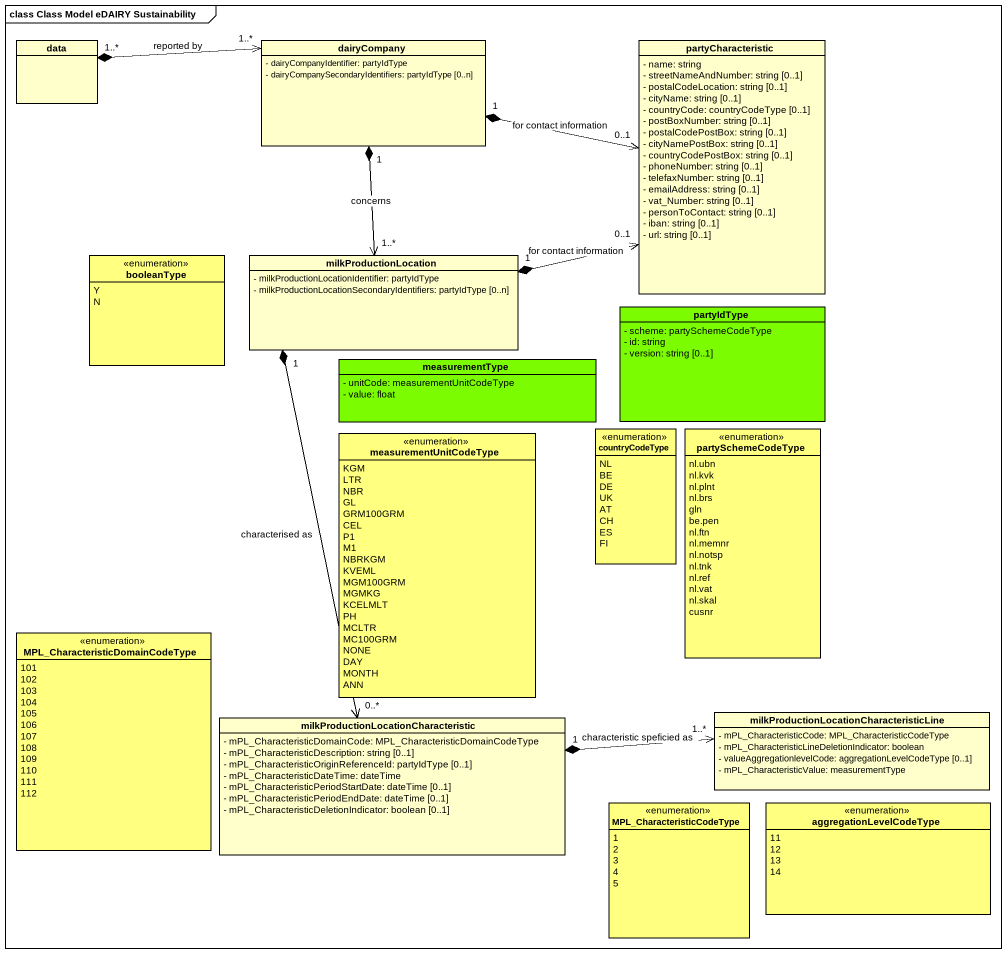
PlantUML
@startuml
mainframe class Class Model eDAIRY Sustainability
hide circle
hide empty members
skinparam classAttributeIconSize 0
class data
class dairyCompany {
  - dairyCompanyIdentifier: partyIdType
  - dairyCompanySecondaryIdentifiers: partyIdType [0..n]
}
class partyCharacteristic {
  - name: string
  - streetNameAndNumber: string [0..1]
  - postalCodeLocation: string [0..1]
  - cityName: string [0..1]
  - countryCode: countryCodeType [0..1]
  - postBoxNumber: string [0..1]
  - postalCodePostBox: string [0..1]
  - cityNamePostBox: string [0..1]
  - countryCodePostBox: string [0..1]
  - phoneNumber: string [0..1]
  - telefaxNumber: string [0..1]
  - emailAddress: string [0..1]
  - vat_Number: string [0..1]
  - personToContact: string [0..1]
  - iban: string [0..1]
  - url: string [0..1]
}
enum booleanType #FFFF80 {
  Y
  N
}
class milkProductionLocation {
  - milkProductionLocationIdentifier: partyIdType
  - milkProductionLocationSecondaryIdentifiers: partyIdType [0..n]
}
class partyIdType #7CFC00 {
  - scheme: partySchemeCodeType
  - id: string
  - version: string [0..1]
}
class measurementType #7CFC00 {
  - unitCode: measurementUnitCodeType
  - value: float
}
enum measurementUnitCodeType #FFFF80 {
  KGM
  LTR
  NBR
  GL
  GRM100GRM
  CEL
  P1
  M1
  NBRKGM
  KVEML
  MGM100GRM
  MGMKG
  KCELMLT
  PH
  MCLTR
  MC100GRM
  NONE
  DAY
  MONTH
  ANN
}
enum countryCodeType #FFFF80 {
  NL
  BE
  DE
  UK
  AT
  CH
  ES
  FI
}
enum partySchemeCodeType #FFFF80 {
  nl.ubn
  nl.kvk
  nl.plnt
  nl.brs
  gln
  be.pen
  nl.ftn
  nl.memnr
  nl.notsp
  nl.tnk
  nl.ref
  nl.vat
  nl.skal
  cusnr
}
enum "MPL_CharacteristicDomainCodeType" as MPL_CharacteristicDomainCode #FFFF80 {
  101
  102
  103
  104
  105
  106
  107
  108
  109
  110
  111
  112
}
class "milkProductionLocationCharacteristic" as milkProductionLocationCharac {
  - mPL_CharacteristicDomainCode: MPL_CharacteristicDomainCodeType
  - mPL_CharacteristicDescription: string [0..1]
  - mPL_CharacteristicOriginReferenceId: partyIdType [0..1]
  - mPL_CharacteristicDateTime: dateTime
  - mPL_CharacteristicPeriodStartDate: dateTime [0..1]
  - mPL_CharacteristicPeriodEndDate: dateTime [0..1]
  - mPL_CharacteristicDeletionIndicator: boolean [0..1]
}
class "milkProductionLocationCharacteristicLine" as milkProductionLocationCharac_2 {
  - mPL_CharacteristicCode: MPL_CharacteristicCodeType
  - mPL_CharacteristicLineDeletionIndicator: boolean
  - valueAggregationlevelCode: aggregationLevelCodeType [0..1]
  - mPL_CharacteristicValue: measurementType
}
enum MPL_CharacteristicCodeType #FFFF80 {
  1
  2
  3
  4
  5
}
enum aggregationLevelCodeType #FFFF80 {
  11
  12
  13
  14
}
data "1..*" *-right-> "1..*" dairyCompany : reported by
dairyCompany "1" *-right-> "0..1" partyCharacteristic : for contact information
dairyCompany "1" *--> "1..*" milkProductionLocation : concerns
milkProductionLocation "1" *-right-> "0..1" partyCharacteristic : for contact information
milkProductionLocation "1" *--> "0..*" milkProductionLocationCharac : characterised as
milkProductionLocationCharac "1" *-right-> "1..*" milkProductionLocationCharac_2 : characteristic speficied as
@enduml
